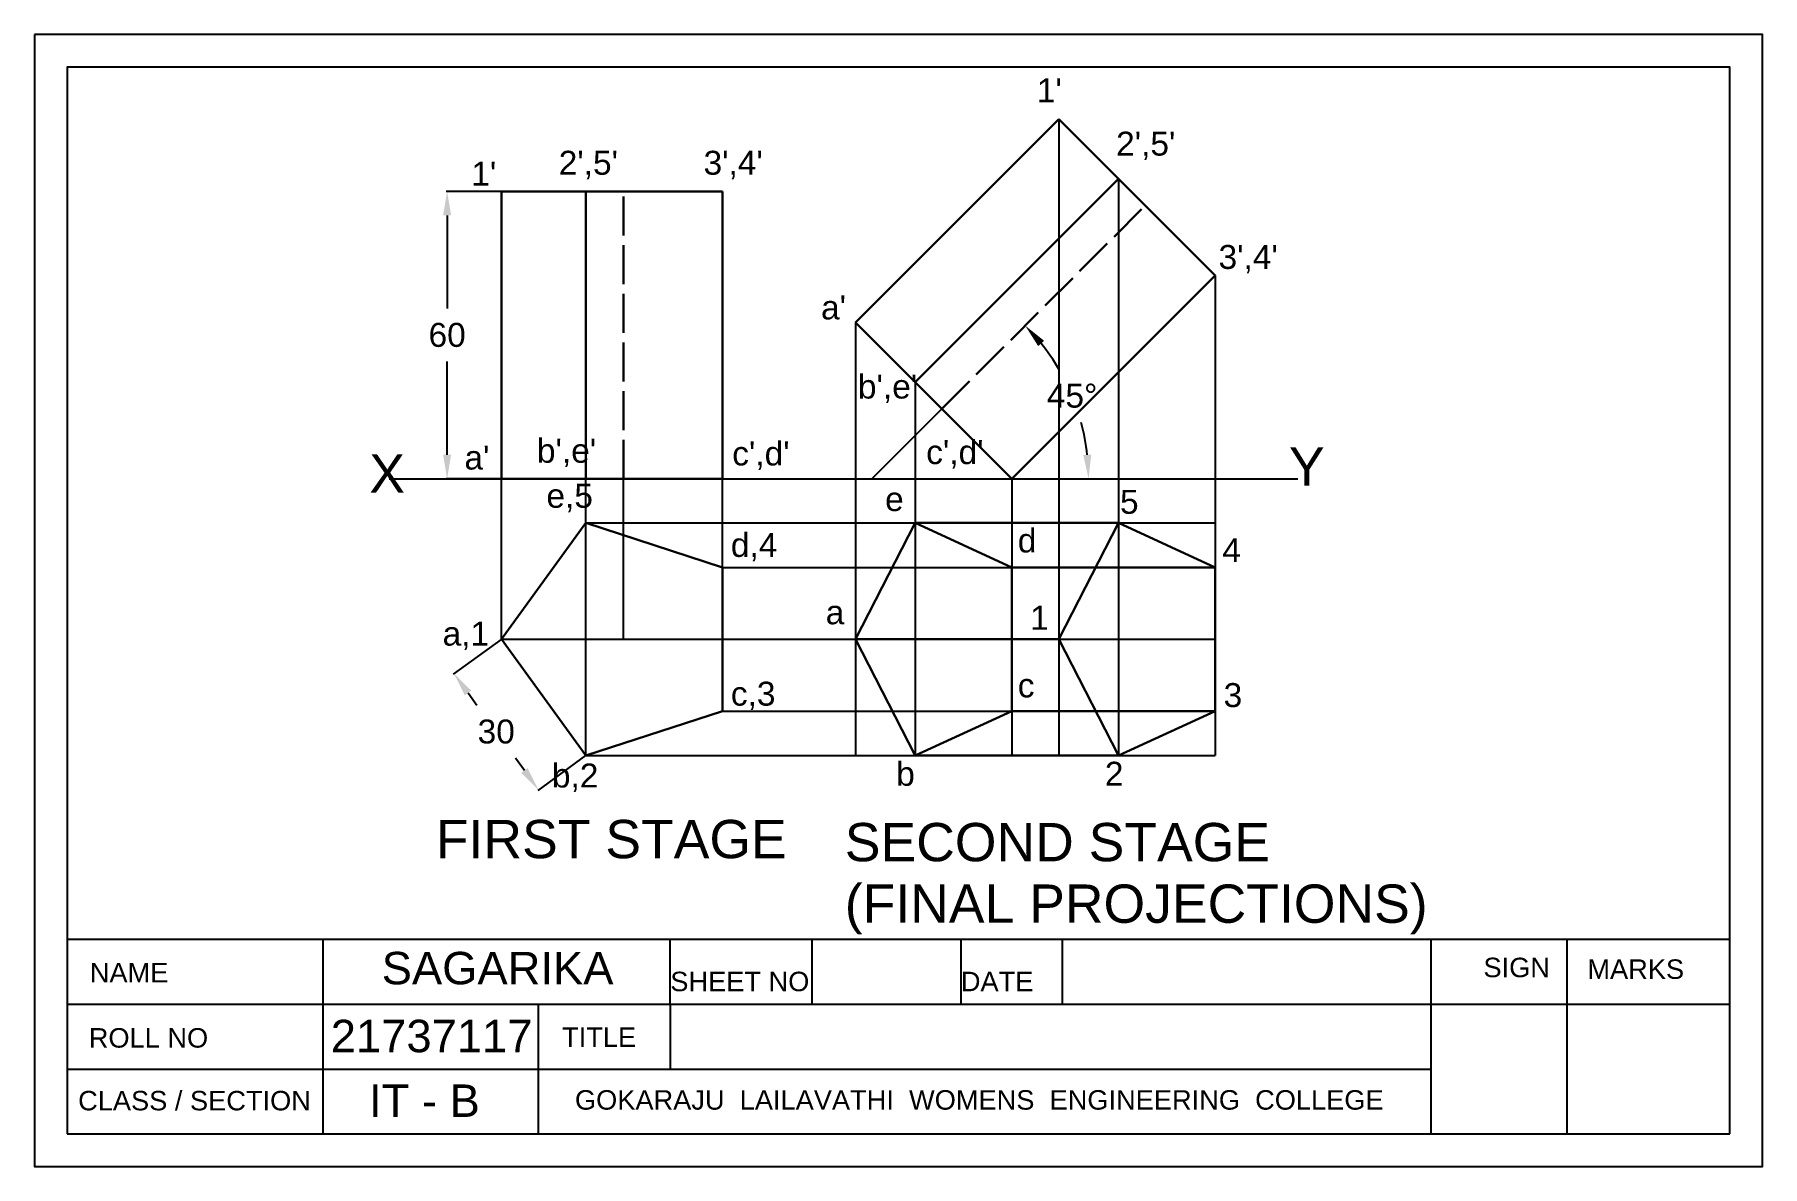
# Model space of a CAD drawing. Header units: millimetres. Extents: x 0 to 266, y 0 to 174.
import ezdxf

# ---------------------------------------------------------------- set-up
doc = ezdxf.new("R2010")
doc.units = ezdxf.units.MM
doc.header["$MEASUREMENT"] = 0
doc.header["$PDMODE"] = 35
doc.linetypes.add('ACAD_ISO02W100', pattern=[15, 12, -3])
doc.styles.get("Standard").update_dxf_attribs({"font": 'arial.ttf'})
doc.dimstyles.get("Standard").update_dxf_attribs({"dimtxt": 5, "dimasz": 5, "dimexe": 0.18, "dimexo": 0.0625, "dimgap": 3, "dimtad": 0, "dimtih": 1, "dimtoh": 1, "dimdec": 0, "dimzin": 0, "dimdsep": 46, "dimtxsty": 'Standard', "dimcen": 0.09, "dimadec": 0, "dimazin": 0, "dimtfac": 1, "dimtdec": 0, "dimtofl": 0, "dimtmove": 0, "dimatfit": 3, "dimfxl": 1, "dimtolj": 1, "dimtzin": 0, "dimarcsym": 0})

# ---------------------------------------------------------------- blocks, each defined once
blk = doc.blocks.new('*D4')
at = {"color": 0, "lineweight": -2, "ltscale": 0.5, "transparency": 16777216}
for start, end in [(30.3464, 38.6629), (6.3371, 15.0784)]:
    blk.add_arc((129.01, 105.96), 33.37, start, end, dxfattribs=at)
at = {"color": 0, "ltscale": 0.5, "transparency": 16777216}
for points in [[(154.61, 126.4), (155.53, 127.22), (152.61, 129.56)], [(162.79, 109.68), (161.56, 109.61), (162.38, 105.96)]]:
    blk.add_solid(points, dxfattribs=at)
at = {"layer": 'Defpoints', "color": 0, "ltscale": 0.5, "transparency": 16777216}
for p in [(171.09, 148.04), (139.78, 116.73), (161.25, 114.6), (54.62, 105.96), (194.63, 105.96)]:
    blk.add_point(p, dxfattribs=at)
at = {"color": 0, "lineweight": 25, "ltscale": 0.5, "transparency": 16777216, "insert": (159.84, 118.73), "char_height": 3.689, "attachment_point": 5}
blk.add_mtext('\\A1;45°', dxfattribs=at)
blk = doc.blocks.new('*D5')
at = {"color": 0, "lineweight": -2, "ltscale": 0.5, "transparency": 16777216}
for p, q in [((71.87, 81.21), (64.5, 75.86)), ((66.78, 72.96), (68.14, 71.09)), ((75.46, 61.02), (74.1, 62.89)), ((84.88, 63.3), (77.52, 57.95))]:
    blk.add_line(p, q, dxfattribs=at)
at = {"color": 0, "ltscale": 0.5, "transparency": 16777216}
for points in [[(67.28, 73.32), (66.28, 72.6), (64.61, 75.94)], [(75.95, 61.38), (74.96, 60.66), (77.62, 58.03)]]:
    blk.add_solid(points, dxfattribs=at)
at = {"layer": 'Defpoints', "color": 0, "ltscale": 0.5, "transparency": 16777216}
for p in [(71.91, 81.24), (84.92, 63.33), (77.62, 58.03)]:
    blk.add_point(p, dxfattribs=at)
at = {"color": 0, "lineweight": 25, "ltscale": 0.5, "transparency": 16777216, "insert": (71.12, 66.99), "char_height": 3.689, "attachment_point": 5}
blk.add_mtext('\\A1;30', dxfattribs=at)
blk = doc.blocks.new('*D6')
at = {"color": 0, "lineweight": -2, "ltscale": 0.5, "transparency": 16777216}
for p, q in [((71.86, 150.23), (63.42, 150.23)), ((63.56, 146.54), (63.56, 132.19)), ((63.56, 109.65), (63.56, 124)), ((71.86, 105.96), (63.42, 105.96))]:
    blk.add_line(p, q, dxfattribs=at)
at = {"color": 0, "ltscale": 0.5, "transparency": 16777216}
for points in [[(62.94, 146.54), (64.17, 146.54), (63.56, 150.23)], [(62.94, 109.65), (64.17, 109.65), (63.56, 105.96)]]:
    blk.add_solid(points, dxfattribs=at)
at = {"layer": 'Defpoints', "color": 0, "ltscale": 0.5, "transparency": 16777216}
for p in [(71.91, 150.23), (63.56, 105.96), (71.91, 105.96)]:
    blk.add_point(p, dxfattribs=at)
at = {"color": 0, "lineweight": 25, "ltscale": 0.5, "transparency": 16777216, "insert": (63.56, 128.1), "char_height": 3.689, "attachment_point": 5}
blk.add_mtext('\\A1;60', dxfattribs=at)
blk = doc.blocks.new('GOKARAJU3')
for p, q in [((5, 169.4), (5, 5)), ((261.19, 169.4), (5, 169.4)), ((261.19, 5), (261.19, 169.4)), ((5, 35), (261.19, 35)), ((44.39, 35), (44.39, 5)), ((97.94, 25), (97.94, 35)), ((119.76, 35), (119.76, 25)), ((142.7, 35), (142.7, 25)), ((158.32, 35), (158.32, 25)), ((215.08, 35), (215.08, 5)), ((236.07, 35), (236.07, 5)), ((5, 25), (261.19, 25)), ((77.59, 25), (77.59, 5)), ((97.94, 25), (97.94, 15)), ((5, 15), (215.08, 15)), ((5, 5), (261.19, 5))]:
    blk.add_line(p, q)
blk.add_lwpolyline([(0, 174.4), (0, 0), (266.19, 0), (266.19, 174.4)], close=True)
at = {"char_height": 3}
for s, width, insert, attachment_point in [('SIGN', 10.7612, (223.21, 32.16), 1), ('MARKS', 16.273, (239.22, 31.9), 1), ('NAME', 15.9424, (8.51, 31.36), 1), ('SHEET NO', 21.0026, (97.94, 30), 1), ('DATE', 14.9315, (142.7, 30), 1), ('ROLL NO', 20.6744, (8.35, 21.31), 1), ('TITLE', 14.1732, (81.27, 21.41), 1), ('CLASS / SECTION', 35.77, (6.71, 11.64), 1), ('GOKARAJU  LAILAVATHI  WOMENS  ENGINEERING  COLLEGE', 147.5066, (145.54, 10.23), 5)]:
    blk.add_mtext_dynamic_manual_height_columns(s, width=width, gutter_width=15, heights=[0], dxfattribs=dict(at, insert=insert, attachment_point=attachment_point))

msp = doc.modelspace()

# ---------------------------------------------------------------- linework, layer by layer
at = {"lineweight": 30}
for p, q in [((126.47, 130.05), (157.77, 161.35)), ((157.77, 161.35), (181.86, 137.27)), ((135.67, 120.85), (166.97, 152.15)), ((71.91, 105.96), (71.91, 150.23)), ((71.91, 150.23), (105.97, 150.23)), ((84.92, 105.96), (84.92, 150.23)), ((105.97, 105.96), (105.97, 150.23)), ((150.55, 105.96), (181.86, 137.27)), ((126.47, 130.05), (150.55, 105.96)), ((71.91, 105.96), (105.97, 105.96))]:
    msp.add_line(p, q, dxfattribs=at)
for p, q in [((157.77, 161.35), (157.77, 63.33)), ((166.97, 152.15), (166.97, 63.33)), ((181.86, 137.27), (181.86, 63.33)), ((126.47, 130.05), (126.47, 63.33)), ((129.01, 105.96), (139.78, 116.73)), ((54.62, 105.96), (194.63, 105.96)), ((71.91, 81.24), (71.91, 105.96)), ((84.92, 99.15), (84.92, 105.96)), ((90.74, 81.24), (90.74, 105.96)), ((105.97, 92.31), (105.97, 105.96)), ((84.92, 63.33), (84.92, 99.15)), ((84.92, 99.15), (181.86, 99.15)), ((105.97, 92.31), (181.86, 92.31)), ((71.91, 81.24), (105.97, 81.24)), ((105.97, 70.17), (181.86, 70.17)), ((84.92, 63.33), (181.86, 63.33))]:
    msp.add_line(p, q)
at = {"linetype": 'ACAD_ISO02W100', "lineweight": 30, "ltscale": 0.5}
for p, q in [((90.74, 105.96), (90.74, 150.23)), ((139.78, 116.73), (171.09, 148.04))]:
    msp.add_line(p, q, dxfattribs=at)
at = {"lineweight": 25, "ltscale": 0.5}
for p, q in [((135.67, 120.85), (135.67, 63.33)), ((150.55, 105.96), (150.55, 63.33)), ((105.97, 81.24), (181.86, 81.24))]:
    msp.add_line(p, q, dxfattribs=at)
at = {"lineweight": 30, "ltscale": 0.5}
for p, q in [((135.67, 99.15), (166.97, 99.15)), ((150.55, 92.31), (181.86, 92.31)), ((126.47, 81.24), (157.77, 81.24)), ((150.55, 70.17), (181.86, 70.17)), ((135.67, 63.33), (166.97, 63.33))]:
    msp.add_line(p, q, dxfattribs=at)
at = {"linetype": 'Continuous'}
msp.add_lwpolyline([(5, 35), (261.19, 35), (261.19, 169.4), (5, 169.4)], close=True, dxfattribs=at)
at = {"lineweight": 30}
msp.add_lwpolyline([(105.97, 70.17), (105.97, 92.31), (84.92, 99.15), (71.91, 81.24), (84.92, 63.33)], close=True, dxfattribs=at)
at = {"lineweight": 30, "ltscale": 0.5}
for points in [[(150.55, 92.31), (150.55, 70.17), (135.67, 63.33), (126.47, 81.24), (135.67, 99.15), (150.55, 92.31), (150.55, 70.17)], [(166.97, 99.15), (157.77, 81.24), (166.97, 63.33), (181.86, 70.17), (181.86, 92.31), (166.97, 99.15)]]:
    msp.add_lwpolyline(points, dxfattribs=at)

# ---------------------------------------------------------------- block references
msp.add_blockref('GOKARAJU3', (0, 0))

# ---------------------------------------------------------------- texts
at = {"linetype": 'ACAD_ISO02W100', "lineweight": 30, "ltscale": 0.5}
for s, p in [("1'", (154.41, 163.95)), ("2',5'", (166.62, 155.75)), ("1'", (67.28, 151.12)), ("2',5'", (80.75, 152.8)), ("3',4'", (103.06, 152.8)), ("3',4'", (182.4, 138.29)), ("a'", (121.16, 130.51)), ("b',e'", (126.84, 118.32)), ("b',e'", (77.39, 108.43)), ("c',d'", (107.48, 108.01)), ("c',d'", (137.36, 108.22)), ("a'", (66.23, 107.38)), ('e,5', (78.86, 101.49)), ('d,4', (107.27, 93.92)), ('a,1', (62.86, 80.25)), ('c,3', (107.27, 71)), ('b,2', (79.7, 58.39))]:
    msp.add_text(s, height=3.689, dxfattribs=at).set_placement(p)
at = {"lineweight": 25, "ltscale": 0.5}
for s, height, p in [('X', 5.9, (51.57, 103.81)), ('Y', 5.9, (193.25, 104.89)), ('e', 3.69, (131.03, 100.98)), ('5', 3.69, (167.22, 100.56)), ('d', 3.69, (151.47, 94.6)), ('4', 3.69, (182.97, 93.11)), ('a', 3.69, (121.88, 83.54)), ('1', 3.69, (153.38, 82.69)), ('c', 3.69, (151.47, 72.27)), ('3', 3.69, (183.18, 70.78)), ('b', 3.69, (132.74, 58.66)), ('2', 3.69, (164.88, 58.66)), ('FIRST STAGE', 5.903, (61.82, 47.49)), ('SECOND STAGE', 5.903, (124.82, 47.02)), ('(FINAL PROJECTIONS)', 5.903, (124.82, 37.54))]:
    msp.add_text(s, height=height, dxfattribs=at).set_placement(p)
for s, p in [('SAGARIKA', (53.48, 28.06)), ('21737117', (45.63, 17.6)), ('IT - B', (51.53, 7.63))]:
    msp.add_text(s, height=5).set_placement(p)

# ---------------------------------------------------------------- dimensions: what is measured, and where the dimension line sits
dim = msp.add_linear_dim(base=(63.56, 105.96), p1=(71.91, 150.23), p2=(71.91, 105.96), angle=90, dimstyle='Standard', override={"dimscale": 0.737877, "dimlfac": 1.355239}, dxfattribs=at)
dim.commit()
dim.dimension.update_dxf_attribs({"geometry": '*D6', "text_midpoint": (63.56, 128.1)})
dim = msp.add_angular_dim_2l(base=(161.25, 114.6), line1=((54.62, 105.96), (194.63, 105.96)), line2=((139.78, 116.73), (171.09, 148.04)), dimstyle='Standard', override={"dimscale": 0.737877, "dimlfac": 1.355239}, dxfattribs=at)
dim.commit()
dim.dimension.update_dxf_attribs({"geometry": '*D4', "text_midpoint": (159.84, 118.73)})
dim = msp.add_aligned_dim(p1=(71.91, 81.24), p2=(84.92, 63.33), distance=-9.01, dimstyle='Standard', override={"dimscale": 0.737877, "dimlfac": 1.355239}, dxfattribs=at)
dim.commit()
dim.dimension.update_dxf_attribs({"geometry": '*D5', "text_midpoint": (71.12, 66.99)})

doc.saveas('drawing.dxf')
